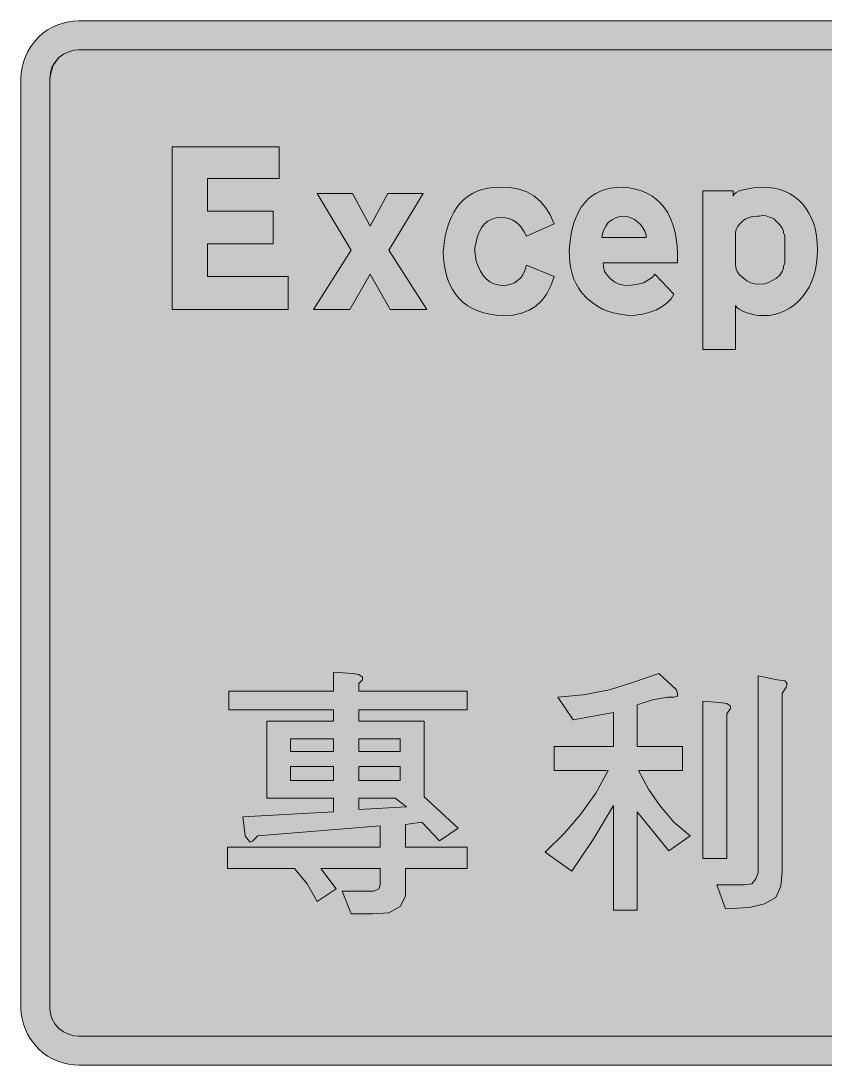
# Model space of a CAD drawing. Header units: metres. Extents: x 16 to 553, y 13 to 261.
# Drawn here: x 16.3 to 207.7, y 12.6 to 261.3 of the extents above; entities that cross this region are included whole.
import ezdxf

# ---------------------------------------------------------------- set-up
doc = ezdxf.new("R2010")
doc.units = ezdxf.units.M
doc.layers.add('FILL_BLACK_000000', color=7, linetype='Continuous', true_color=0x000000)
doc.layers.add('FILL_WHITE_FFFFFF', color=7, linetype='Continuous', true_color=0xffffff)

msp = doc.modelspace()

# ---------------------------------------------------------------- hatches: boundary and pattern name
at = {"layer": 'FILL_BLACK_000000', "true_color": 0x000000}
h = msp.add_hatch(color=7, dxfattribs=at)
h.dxf.hatch_style = 1
h.paths.add_polyline_path([(552.63, 24.93), (552.46, 23.7), (552.18, 22.47), (551.79, 21.3), (550.36, 18.79), (549.51, 17.63), (548.49, 16.5), (547.44, 15.56), (546.31, 14.75), (545.14, 14.08), (543.92, 13.54), (542.67, 13.12), (541.4, 12.83), (540.14, 12.66), (538.89, 12.6), (30.09, 12.6), (28.84, 12.66), (27.58, 12.83), (26.31, 13.12), (25.06, 13.54), (23.84, 14.08), (22.66, 14.75), (21.54, 15.56), (20.49, 16.5), (19.53, 17.55), (18.69, 18.67), (17.97, 19.85), (17.38, 21.07), (16.91, 22.32), (16.57, 23.59), (16.36, 24.85), (16.29, 26.1), (16.29, 247.5), (16.36, 248.85), (16.57, 250.19), (16.91, 251.5), (17.38, 252.79), (17.97, 254.03), (18.69, 255.22), (19.53, 256.35), (20.49, 257.4), (21.54, 258.34), (22.66, 259.15), (23.84, 259.82), (25.06, 260.36), (26.31, 260.78), (27.58, 261.07), (28.84, 261.24), (30.09, 261.3), (538.89, 261.3), (540.14, 261.24), (541.4, 261.07), (542.67, 260.78), (543.92, 260.36), (545.14, 259.82), (546.31, 259.15), (547.44, 258.34), (548.49, 257.4), (549.53, 256.35), (550.41, 255.22), (551.14, 254.03), (551.71, 252.79), (552.15, 251.5), (552.46, 250.19), (552.63, 248.85), (552.69, 247.5), (552.69, 26.1), (552.63, 24.93)])
h.paths.add_polyline_path([(545.3, 250.16), (544.65, 251.42), (543.69, 252.6), (542.6, 253.46), (541.29, 254.1), (540.09, 254.36), (538.89, 254.4), (30.09, 254.4), (28.92, 254.29), (27.69, 253.95), (26.46, 253.39), (25.29, 252.6), (24.33, 251.42), (23.68, 250.16), (23.31, 248.85), (23.19, 247.5), (23.19, 26.1), (23.31, 24.93), (23.68, 23.7), (24.33, 22.47), (25.29, 21.3), (26.46, 20.51), (27.69, 19.95), (28.92, 19.61), (30.09, 19.5), (538.89, 19.5), (540.06, 19.61), (541.29, 19.95), (542.52, 20.51), (543.69, 21.3), (544.65, 22.47), (545.3, 23.7), (545.67, 24.93), (545.79, 26.1), (545.79, 247.5), (545.67, 248.85), (545.3, 250.16)], flags=16)
h = msp.add_hatch(color=7, dxfattribs=at)
h.dxf.hatch_style = 1
h.paths.add_polyline_path([(60.69, 200.4), (79.89, 200.4), (79.89, 192.6), (52.29, 192.6), (52.29, 231.3), (77.79, 231.3), (77.79, 223.8), (60.69, 223.8), (60.69, 216), (76.29, 216), (76.29, 208.2), (60.69, 208.2), (60.69, 200.4)])
h = msp.add_hatch(color=7, dxfattribs=at)
h.dxf.hatch_style = 1
h.paths.add_polyline_path([(132.65, 221.58), (134.79, 221.21), (136.7, 220.56), (138.39, 219.6), (139.86, 218.36), (141.13, 216.86), (142.23, 215.09), (143.19, 213), (136.59, 210), (136.1, 211.05), (135.53, 211.97), (134.88, 212.74), (134.15, 213.37), (133.36, 213.87), (132.5, 214.22), (131.57, 214.43), (130.59, 214.5), (129.41, 214.4), (128.34, 214.11), (127.4, 213.61), (126.58, 212.92), (125.88, 212.04), (125.32, 210.96), (124.88, 209.68), (124.59, 208.2), (124.33, 207.3), (124.29, 206.4), (124.59, 204.6), (124.59, 204.3), (125.08, 202.92), (125.66, 201.72), (126.32, 200.69), (127.06, 199.84), (127.89, 199.17), (128.81, 198.69), (129.81, 198.4), (130.89, 198.3), (131.96, 198.36), (132.91, 198.56), (133.76, 198.93), (134.49, 199.5), (135.16, 200.06), (135.76, 200.85), (136.26, 201.86), (136.59, 203.1), (143.19, 200.4), (142.42, 198.19), (141.44, 196.29), (140.26, 194.69), (138.88, 193.39), (137.28, 192.38), (135.47, 191.67), (133.44, 191.24), (131.19, 191.1), (129.5, 191.21), (127.91, 191.44), (126.43, 191.77), (125.06, 192.22), (123.79, 192.79), (122.63, 193.46), (121.57, 194.25), (120.61, 195.15), (119.77, 196.16), (119.03, 197.29), (118.39, 198.52), (117.86, 199.87), (117.43, 201.34), (117.11, 202.91), (116.9, 204.6), (116.79, 206.4), (117, 208.25), (117.3, 209.99), (117.68, 211.6), (118.14, 213.09), (118.69, 214.47), (119.32, 215.72), (120.04, 216.86), (120.84, 217.87), (121.73, 218.77), (122.7, 219.55), (123.75, 220.21), (124.89, 220.74), (126.11, 221.16), (127.42, 221.46), (128.81, 221.64), (130.29, 221.7), (132.65, 221.58)])
h = msp.add_hatch(color=7, dxfattribs=at)
h.dxf.hatch_style = 1
h.paths.add_polyline_path([(154.93, 202.76), (155.19, 201.6), (155.83, 200.7), (156.69, 199.8), (157.64, 199.06), (158.68, 198.6), (159.77, 198.37), (160.89, 198.3), (162.69, 198.49), (164.49, 198.9), (166.06, 199.84), (166.68, 200.38), (167.19, 201), (171.69, 196.2), (171.07, 195.12), (170.13, 194.14), (168.93, 193.27), (167.53, 192.52), (165.97, 191.92), (164.31, 191.47), (162.6, 191.2), (160.89, 191.1), (158, 191.62), (156.46, 192.03), (154.89, 192.6), (153.54, 193.34), (152.23, 194.21), (150.97, 195.26), (149.79, 196.5), (149.06, 197.54), (148.44, 198.64), (147.92, 199.81), (147.5, 201.04), (147.19, 202.34), (146.96, 203.71), (146.79, 206.7), (147.18, 210.19), (147.51, 211.76), (147.91, 213.22), (148.41, 214.57), (148.98, 215.8), (149.64, 216.91), (150.39, 217.91), (151.22, 218.8), (152.13, 219.56), (153.13, 220.22), (154.21, 220.75), (155.38, 221.16), (156.63, 221.46), (157.97, 221.64), (159.39, 221.7), (161.02, 221.52), (162.55, 221.22), (163.98, 220.79), (165.29, 220.24), (166.5, 219.56), (167.6, 218.75), (168.59, 217.81), (169.48, 216.75), (170.25, 215.56), (170.92, 214.25), (171.47, 212.81), (171.92, 211.24), (172.25, 209.54), (172.48, 207.72), (172.59, 205.77), (172.59, 203.7), (154.89, 203.7), (154.93, 202.76)])
h.paths.add_polyline_path([(165.09, 210.3), (164.78, 211.18), (164.33, 212.02), (163.75, 212.78), (163.07, 213.45), (162.3, 214.01), (161.46, 214.43), (160.59, 214.71), (159.69, 214.8), (158.79, 214.69), (157.89, 214.39), (156.99, 213.91), (156.09, 213.3), (155.48, 212.4), (155, 211.5), (154.7, 210.6), (154.59, 209.7), (165.09, 209.7), (165.09, 210.3)], flags=16)
h = msp.add_hatch(color=7, dxfattribs=at)
h.dxf.hatch_style = 1
h.paths.add_polyline_path([(205.66, 203.57), (205.38, 202.05), (204.99, 200.59), (204.48, 199.19), (203.86, 197.88), (203.13, 196.68), (202.29, 195.6), (201.35, 194.55), (200.33, 193.63), (199.24, 192.86), (198.09, 192.22), (196.88, 191.73), (195.62, 191.38), (194.32, 191.17), (192.99, 191.1), (191.87, 191.15), (190.78, 191.31), (188.79, 191.85), (187.95, 192.21), (187.25, 192.62), (186.72, 193.05), (186.39, 193.5), (186.39, 183), (178.59, 183), (178.59, 220.8), (185.79, 220.8), (185.79, 219.6), (186.08, 220.05), (186.54, 220.46), (187.22, 220.82), (188.19, 221.1), (190.55, 221.51), (192.69, 221.7), (194.17, 221.63), (195.58, 221.44), (196.92, 221.11), (198.17, 220.66), (199.34, 220.09), (200.43, 219.41), (201.42, 218.6), (202.33, 217.69), (203.14, 216.66), (203.85, 215.53), (204.46, 214.3), (204.97, 212.97), (205.37, 211.54), (205.66, 210.01), (205.83, 208.4), (205.89, 206.7), (205.83, 205.13), (205.66, 203.57)])
h.paths.add_polyline_path([(194.19, 198.98), (195.09, 199.5), (196.1, 200.05), (196.89, 200.77), (197.45, 201.61), (197.79, 202.5), (197.79, 202.8), (198.09, 203.7), (198.09, 209.7), (198.09, 210), (197.79, 210.9), (197.79, 211.2), (197.46, 211.92), (196.93, 212.7), (196.23, 213.48), (195.39, 214.2), (194.49, 214.59), (193.63, 214.84), (192.82, 214.92), (192.09, 214.8), (191.79, 214.8), (191.49, 214.8), (190.5, 214.71), (189.55, 214.44), (188.69, 214.04), (187.93, 213.52), (187.29, 212.92), (186.81, 212.27), (186.5, 211.58), (186.39, 210.9), (186.39, 203.4), (186.46, 202.5), (186.73, 201.64), (187.28, 200.83), (188.19, 200.1), (189.09, 199.36), (189.99, 198.9), (190.89, 198.67), (191.79, 198.6), (193.33, 198.71), (194.19, 198.98)], flags=16)
h = msp.add_hatch(color=7, dxfattribs=at)
h.dxf.hatch_style = 1
h.paths.add_polyline_path([(111.99, 220.2), (103.89, 206.7), (112.89, 192.6), (104.19, 192.6), (99.39, 201), (94.59, 192.6), (85.89, 192.6), (94.89, 206.7), (86.79, 220.2), (95.19, 220.2), (99.39, 212.4), (103.59, 220.2), (111.99, 220.2)])
h = msp.add_hatch(color=7, dxfattribs=at)
h.dxf.hatch_style = 1
h.paths.add_polyline_path([(97.59, 105), (97.59, 104.4), (96.69, 103.5), (96.69, 101.7), (122.49, 101.7), (122.49, 97.2), (96.69, 97.2), (96.69, 94.5), (112.29, 94.5), (112.29, 76.5), (120.39, 69), (115.89, 66), (111.69, 70.5), (107.79, 69.9), (107.79, 64.5), (122.49, 64.5), (122.49, 59.4), (107.79, 59.4), (107.79, 56.4), (107.79, 52.8), (106.59, 50.4), (103.89, 48.9), (99.99, 48.6), (94.89, 48.6), (92.79, 54), (98.79, 54), (100.29, 54), (101.49, 54.6), (101.79, 55.5), (101.79, 57), (101.79, 59.4), (87.69, 59.4), (91.29, 54.6), (86.79, 51.6), (84.39, 55.8), (81.39, 59.4), (65.49, 59.4), (65.49, 64.5), (101.79, 64.5), (101.79, 69.6), (72.69, 67.2), (71.49, 66), (70.89, 65.7), (70.29, 66.3), (69.69, 67.2), (69.09, 71.7), (90.69, 72.9), (90.69, 76.2), (74.79, 76.2), (74.79, 94.5), (90.69, 94.5), (90.69, 97.2), (65.79, 97.2), (65.79, 101.7), (90.69, 101.7), (90.69, 106.2), (95.19, 105.9), (96.69, 105.6), (97.59, 105)])
h.paths.add_polyline_path([(105.39, 76.2), (96.69, 76.2), (96.69, 73.5), (108.09, 74.1), (105.39, 76.2)], flags=16)
h.paths.add_polyline_path([(106.59, 87.3), (106.59, 90.3), (96.69, 90.3), (96.69, 87.3), (106.59, 87.3)], flags=16)
h.paths.add_polyline_path([(96.69, 80.4), (106.59, 80.4), (106.59, 83.7), (96.69, 83.7), (96.69, 80.4)], flags=16)
h.paths.add_polyline_path([(80.49, 90.3), (80.49, 87.3), (90.69, 87.3), (90.69, 90.3), (80.49, 90.3)], flags=16)
h.paths.add_polyline_path([(90.69, 83.7), (80.49, 83.7), (80.49, 80.4), (90.69, 80.4), (90.69, 83.7)], flags=16)
h = msp.add_hatch(color=7, dxfattribs=at)
h.dxf.hatch_style = 1
h.paths.add_polyline_path([(150.09, 100.8), (156.39, 102), (162.09, 103.8), (168.09, 105.9), (172.29, 102), (172.59, 101.1), (172.59, 100.5), (171.69, 100.2), (170.19, 100.2), (166.59, 99.6), (162.99, 98.4), (162.99, 88.5), (173.79, 88.5), (173.79, 82.8), (163.29, 82.8), (165.69, 78.3), (168.39, 74.4), (171.69, 70.5), (175.59, 67.2), (170.49, 63.6), (162.99, 72.9), (162.99, 49.5), (157.29, 49.5), (157.29, 74.4), (152.49, 66.3), (147.39, 58.8), (141.09, 63.3), (145.59, 67.8), (149.49, 72.3), (153.09, 77.4), (156.09, 82.8), (143.19, 82.8), (143.19, 88.5), (157.29, 88.5), (157.29, 96.6), (147.69, 94.8), (144.09, 100.2), (150.09, 100.8)])
h = msp.add_hatch(color=7, dxfattribs=at)
h.dxf.hatch_style = 1
h.paths.add_polyline_path([(188.49, 55.5), (190.29, 55.8), (191.19, 57), (191.79, 58.5), (191.79, 60.6), (191.79, 105.3), (196.29, 104.4), (198.09, 104.1), (198.69, 103.5), (198.39, 102.6), (197.49, 101.1), (197.49, 58.8), (197.19, 55.2), (195.99, 52.5), (193.29, 51), (189.69, 50.1), (183.99, 49.8), (181.89, 55.5), (188.49, 55.5)])
h = msp.add_hatch(color=7, dxfattribs=at)
h.dxf.hatch_style = 1
h.paths.add_polyline_path([(178.59, 99.3), (182.49, 99), (184.29, 98.7), (185.19, 98.1), (185.19, 97.5), (184.29, 96.3), (184.29, 61.8), (178.59, 61.8), (178.59, 99.3)])
at = {"layer": 'FILL_WHITE_FFFFFF', "true_color": 0xffffff}
h = msp.add_hatch(color=7, dxfattribs=at)
h.dxf.hatch_style = 1
h.paths.add_polyline_path([(538.89, 254.4), (540.06, 254.29), (541.29, 253.95), (542.52, 253.39), (543.69, 252.6), (544.65, 251.42), (545.3, 250.16), (545.67, 248.85), (545.79, 247.5), (545.79, 26.1), (545.67, 24.93), (545.3, 23.7), (544.65, 22.47), (543.69, 21.3), (542.52, 20.51), (541.29, 19.95), (540.06, 19.61), (538.89, 19.5), (30.09, 19.5), (28.92, 19.61), (27.69, 19.95), (26.46, 20.51), (25.29, 21.3), (24.33, 22.47), (23.68, 23.7), (23.31, 24.93), (23.19, 26.1), (23.19, 247.5), (23.38, 248.85), (23.79, 250.2), (24.07, 250.83), (24.43, 251.4), (25.29, 252.6), (26.46, 253.39), (27.69, 253.95), (28.92, 254.29), (30.09, 254.4), (538.89, 254.4)])

# ---------------------------------------------------------------- linework, layer by layer
at = {"layer": 'FILL_BLACK_000000', "lineweight": 0, "true_color": 0x000000}
for points in [[(538.89, 12.6), (30.09, 12.6), (28.84, 12.66), (27.58, 12.83), (26.31, 13.12), (25.06, 13.54), (23.84, 14.08), (22.66, 14.75), (21.54, 15.56), (20.49, 16.5), (19.53, 17.55), (18.69, 18.67), (17.97, 19.85), (17.38, 21.07), (16.91, 22.32), (16.57, 23.59), (16.36, 24.85), (16.29, 26.1), (16.29, 247.5), (16.36, 248.85), (16.57, 250.19), (16.91, 251.5), (17.38, 252.79), (17.97, 254.03), (18.69, 255.22), (19.53, 256.35), (20.49, 257.4), (21.54, 258.34), (22.66, 259.15), (23.84, 259.82), (25.06, 260.36), (26.31, 260.78), (27.58, 261.07), (28.84, 261.24), (30.09, 261.3), (538.89, 261.3)], [(538.89, 254.4), (30.09, 254.4), (28.92, 254.29), (27.69, 253.95), (26.46, 253.39), (25.29, 252.6), (24.33, 251.42), (23.68, 250.16), (23.31, 248.85), (23.19, 247.5), (23.19, 26.1), (23.31, 24.93), (23.68, 23.7), (24.33, 22.47), (25.29, 21.3), (26.46, 20.51), (27.69, 19.95), (28.92, 19.61), (30.09, 19.5), (538.89, 19.5)]]:
    msp.add_lwpolyline(points, dxfattribs=at)
for points in [[(60.69, 200.4), (79.89, 200.4), (79.89, 192.6), (52.29, 192.6), (52.29, 231.3), (77.79, 231.3), (77.79, 223.8), (60.69, 223.8), (60.69, 216), (76.29, 216), (76.29, 208.2), (60.69, 208.2)], [(132.65, 221.58), (134.79, 221.21), (136.7, 220.56), (138.39, 219.6), (139.86, 218.36), (141.13, 216.86), (142.23, 215.09), (143.19, 213), (136.59, 210), (136.1, 211.05), (135.53, 211.97), (134.88, 212.74), (134.15, 213.37), (133.36, 213.87), (132.5, 214.22), (131.57, 214.43), (130.59, 214.5), (129.41, 214.4), (128.34, 214.11), (127.4, 213.61), (126.58, 212.92), (125.88, 212.04), (125.32, 210.96), (124.88, 209.68), (124.59, 208.2), (124.33, 207.3), (124.29, 206.4), (124.59, 204.6), (124.59, 204.3), (125.08, 202.92), (125.66, 201.72), (126.32, 200.69), (127.06, 199.84), (127.89, 199.17), (128.81, 198.69), (129.81, 198.4), (130.89, 198.3), (131.96, 198.36), (132.91, 198.56), (133.76, 198.93), (134.49, 199.5), (135.16, 200.06), (135.76, 200.85), (136.26, 201.86), (136.59, 203.1), (143.19, 200.4), (142.42, 198.19), (141.44, 196.29), (140.26, 194.69), (138.88, 193.39), (137.28, 192.38), (135.47, 191.67), (133.44, 191.24), (131.19, 191.1), (129.5, 191.21), (127.91, 191.44), (126.43, 191.77), (125.06, 192.22), (123.79, 192.79), (122.63, 193.46), (121.57, 194.25), (120.61, 195.15), (119.77, 196.16), (119.03, 197.29), (118.39, 198.52), (117.86, 199.87), (117.43, 201.34), (117.11, 202.91), (116.9, 204.6), (116.79, 206.4), (117, 208.25), (117.3, 209.99), (117.68, 211.6), (118.14, 213.09), (118.69, 214.47), (119.32, 215.72), (120.04, 216.86), (120.84, 217.87), (121.73, 218.77), (122.7, 219.55), (123.75, 220.21), (124.89, 220.74), (126.11, 221.16), (127.42, 221.46), (128.81, 221.64), (130.29, 221.7)], [(154.93, 202.76), (155.19, 201.6), (155.83, 200.7), (156.69, 199.8), (157.64, 199.06), (158.68, 198.6), (159.77, 198.37), (160.89, 198.3), (162.69, 198.49), (164.49, 198.9), (166.06, 199.84), (166.68, 200.38), (167.19, 201), (171.69, 196.2), (171.07, 195.12), (170.13, 194.14), (168.93, 193.27), (167.53, 192.52), (165.97, 191.92), (164.31, 191.47), (162.6, 191.2), (160.89, 191.1), (158, 191.62), (156.46, 192.03), (154.89, 192.6), (153.54, 193.34), (152.23, 194.21), (150.97, 195.26), (149.79, 196.5), (149.06, 197.54), (148.44, 198.64), (147.92, 199.81), (147.5, 201.04), (147.19, 202.34), (146.96, 203.71), (146.79, 206.7), (147.18, 210.19), (147.51, 211.76), (147.91, 213.22), (148.41, 214.57), (148.98, 215.8), (149.64, 216.91), (150.39, 217.91), (151.22, 218.8), (152.13, 219.56), (153.13, 220.22), (154.21, 220.75), (155.38, 221.16), (156.63, 221.46), (157.97, 221.64), (159.39, 221.7), (161.02, 221.52), (162.55, 221.22), (163.98, 220.79), (165.29, 220.24), (166.5, 219.56), (167.6, 218.75), (168.59, 217.81), (169.48, 216.75), (170.25, 215.56), (170.92, 214.25), (171.47, 212.81), (171.92, 211.24), (172.25, 209.54), (172.48, 207.72), (172.59, 205.77), (172.59, 203.7), (154.89, 203.7)], [(205.66, 203.57), (205.38, 202.05), (204.99, 200.59), (204.48, 199.19), (203.86, 197.88), (203.13, 196.68), (202.29, 195.6), (201.35, 194.55), (200.33, 193.63), (199.24, 192.86), (198.09, 192.22), (196.88, 191.73), (195.62, 191.38), (194.32, 191.17), (192.99, 191.1), (191.87, 191.15), (190.78, 191.31), (188.79, 191.85), (187.95, 192.21), (187.25, 192.62), (186.72, 193.05), (186.39, 193.5), (186.39, 183), (178.59, 183), (178.59, 220.8), (185.79, 220.8), (185.79, 219.6), (186.08, 220.05), (186.54, 220.46), (187.22, 220.82), (188.19, 221.1), (190.55, 221.51), (192.69, 221.7), (194.17, 221.63), (195.58, 221.44), (196.92, 221.11), (198.17, 220.66), (199.34, 220.09), (200.43, 219.41), (201.42, 218.6), (202.33, 217.69), (203.14, 216.66), (203.85, 215.53), (204.46, 214.3), (204.97, 212.97), (205.37, 211.54), (205.66, 210.01), (205.83, 208.4), (205.89, 206.7), (205.83, 205.13)], [(111.99, 220.2), (103.89, 206.7), (112.89, 192.6), (104.19, 192.6), (99.39, 201), (94.59, 192.6), (85.89, 192.6), (94.89, 206.7), (86.79, 220.2), (95.19, 220.2), (99.39, 212.4), (103.59, 220.2)], [(165.09, 210.3), (164.78, 211.18), (164.33, 212.02), (163.75, 212.78), (163.07, 213.45), (162.3, 214.01), (161.46, 214.43), (160.59, 214.71), (159.69, 214.8), (158.79, 214.69), (157.89, 214.39), (156.99, 213.91), (156.09, 213.3), (155.48, 212.4), (155, 211.5), (154.7, 210.6), (154.59, 209.7), (165.09, 209.7)], [(194.19, 198.98), (195.09, 199.5), (196.1, 200.05), (196.89, 200.77), (197.45, 201.61), (197.79, 202.5), (197.79, 202.8), (198.09, 203.7), (198.09, 209.7), (198.09, 210), (197.79, 210.9), (197.79, 211.2), (197.46, 211.92), (196.93, 212.7), (196.23, 213.48), (195.39, 214.2), (194.49, 214.59), (193.63, 214.84), (192.82, 214.92), (192.09, 214.8), (191.79, 214.8), (191.49, 214.8), (190.5, 214.71), (189.55, 214.44), (188.69, 214.04), (187.93, 213.52), (187.29, 212.92), (186.81, 212.27), (186.5, 211.58), (186.39, 210.9), (186.39, 203.4), (186.46, 202.5), (186.73, 201.64), (187.28, 200.83), (188.19, 200.1), (189.09, 199.36), (189.99, 198.9), (190.89, 198.67), (191.79, 198.6), (193.33, 198.71)], [(97.59, 105), (97.59, 104.4), (96.69, 103.5), (96.69, 101.7), (122.49, 101.7), (122.49, 97.2), (96.69, 97.2), (96.69, 94.5), (112.29, 94.5), (112.29, 76.5), (120.39, 69), (115.89, 66), (111.69, 70.5), (107.79, 69.9), (107.79, 64.5), (122.49, 64.5), (122.49, 59.4), (107.79, 59.4), (107.79, 56.4), (107.79, 52.8), (106.59, 50.4), (103.89, 48.9), (99.99, 48.6), (94.89, 48.6), (92.79, 54), (98.79, 54), (100.29, 54), (101.49, 54.6), (101.79, 55.5), (101.79, 57), (101.79, 59.4), (87.69, 59.4), (91.29, 54.6), (86.79, 51.6), (84.39, 55.8), (81.39, 59.4), (65.49, 59.4), (65.49, 64.5), (101.79, 64.5), (101.79, 69.6), (72.69, 67.2), (71.49, 66), (70.89, 65.7), (70.29, 66.3), (69.69, 67.2), (69.09, 71.7), (90.69, 72.9), (90.69, 76.2), (74.79, 76.2), (74.79, 94.5), (90.69, 94.5), (90.69, 97.2), (65.79, 97.2), (65.79, 101.7), (90.69, 101.7), (90.69, 106.2), (95.19, 105.9), (96.69, 105.6)], [(150.09, 100.8), (156.39, 102), (162.09, 103.8), (168.09, 105.9), (172.29, 102), (172.59, 101.1), (172.59, 100.5), (171.69, 100.2), (170.19, 100.2), (166.59, 99.6), (162.99, 98.4), (162.99, 88.5), (173.79, 88.5), (173.79, 82.8), (163.29, 82.8), (165.69, 78.3), (168.39, 74.4), (171.69, 70.5), (175.59, 67.2), (170.49, 63.6), (162.99, 72.9), (162.99, 49.5), (157.29, 49.5), (157.29, 74.4), (152.49, 66.3), (147.39, 58.8), (141.09, 63.3), (145.59, 67.8), (149.49, 72.3), (153.09, 77.4), (156.09, 82.8), (143.19, 82.8), (143.19, 88.5), (157.29, 88.5), (157.29, 96.6), (147.69, 94.8), (144.09, 100.2)], [(188.49, 55.5), (190.29, 55.8), (191.19, 57), (191.79, 58.5), (191.79, 60.6), (191.79, 105.3), (196.29, 104.4), (198.09, 104.1), (198.69, 103.5), (198.39, 102.6), (197.49, 101.1), (197.49, 58.8), (197.19, 55.2), (195.99, 52.5), (193.29, 51), (189.69, 50.1), (183.99, 49.8), (181.89, 55.5)], [(178.59, 99.3), (182.49, 99), (184.29, 98.7), (185.19, 98.1), (185.19, 97.5), (184.29, 96.3), (184.29, 61.8), (178.59, 61.8)], [(80.49, 90.3), (80.49, 87.3), (90.69, 87.3), (90.69, 90.3)], [(106.59, 87.3), (106.59, 90.3), (96.69, 90.3), (96.69, 87.3)], [(90.69, 83.7), (80.49, 83.7), (80.49, 80.4), (90.69, 80.4)], [(96.69, 80.4), (106.59, 80.4), (106.59, 83.7), (96.69, 83.7)], [(105.39, 76.2), (96.69, 76.2), (96.69, 73.5), (108.09, 74.1)]]:
    msp.add_lwpolyline(points, close=True, dxfattribs=at)
at = {"layer": 'FILL_WHITE_FFFFFF', "lineweight": 0, "true_color": 0xffffff}
msp.add_lwpolyline([(538.89, 19.5), (30.09, 19.5), (28.92, 19.61), (27.69, 19.95), (26.46, 20.51), (25.29, 21.3), (24.33, 22.47), (23.68, 23.7), (23.31, 24.93), (23.19, 26.1), (23.19, 247.5), (23.38, 248.85), (23.79, 250.2), (24.07, 250.83), (24.43, 251.4), (25.29, 252.6), (26.46, 253.39), (27.69, 253.95), (28.92, 254.29), (30.09, 254.4), (538.89, 254.4)], dxfattribs=at)

doc.saveas('drawing.dxf')
